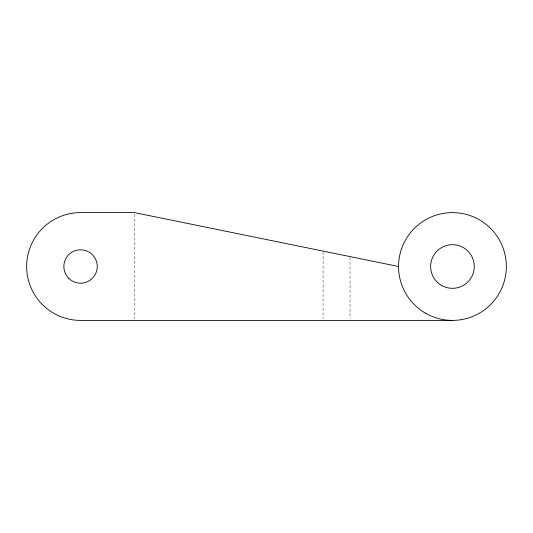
<?xml version="1.0" encoding="UTF-8"?>
<svg xmlns="http://www.w3.org/2000/svg" width="533" height="533" viewBox="0 0 533 533"><rect width="100%" height="100%" fill="white"/><g stroke="black" fill="none" stroke-linecap="round" stroke-linejoin="round"><path stroke-width="0.4" stroke-dasharray="2.67 2" d="M350.041 257.426L350.041 318.741M323.091 251.922L323.091 318.747M134.449 214.259L134.449 318.741"/><path stroke-width="0.8" d="M452.45 320.4L80.55 320.4A53.9 53.9 0 0 1 26.65 266.5A53.9 53.9 0 0 1 80.55 212.6L134.449 212.6L398.551 266.5M68.737 278.313A16.71 16.71 0 0 0 96.686 270.824A16.71 16.71 0 0 0 76.226 250.363A16.71 16.71 0 0 0 68.737 278.313M425.501 313.177A53.9 53.9 0 0 0 506.35 266.5A53.9 53.9 0 0 0 425.501 219.823A53.9 53.9 0 0 0 425.501 313.177M441.537 285.402A21.826 21.826 0 0 0 474.283 266.5A21.826 21.826 0 0 0 441.537 247.598A21.826 21.826 0 0 0 441.537 285.402"/></g></svg>
